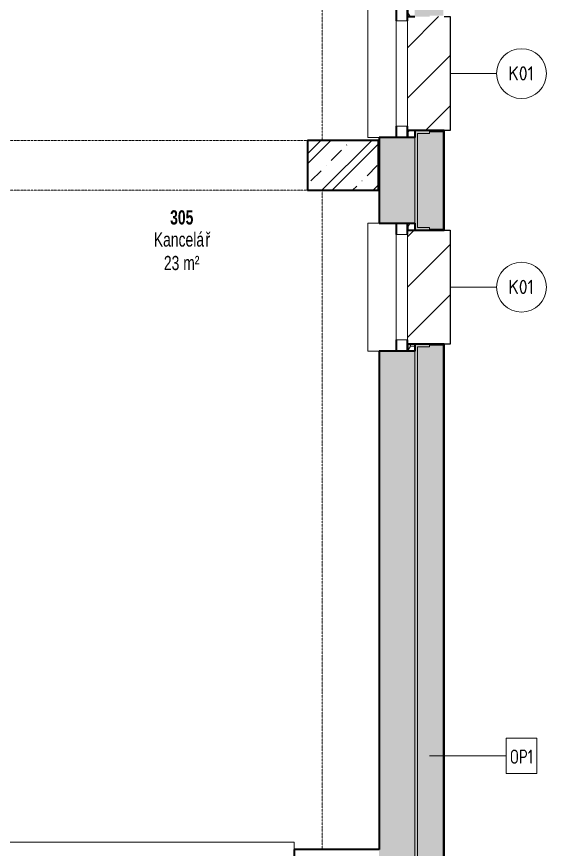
# Model space of a CAD drawing. Header units: millimetres. Extents: x -2854 to 232784, y -45352 to 20466.
# Drawn here: x 38716 to 42439, y -27363 to -21513 of the extents above; entities that cross this region are included whole.
import ezdxf

# ---------------------------------------------------------------- set-up
doc = ezdxf.new("R2010")
doc.units = ezdxf.units.MM
doc.linetypes.add('Dash dot dot', pattern=[5, 2, -1, 0, -1, 0, -1])
for name, color, linetype, lineweight in [('A-AREA-IDEN', 2, 'Continuous', 9), ('A-DETL', 90, 'Continuous', 13), ('A-GENM', 13, 'Continuous', 13), ('A-GLAZ', 151, 'Continuous', 13), ('A-WALL', 113, 'Continuous', 13), ('A-WALL-IDEN', 211, 'Continuous', 9), ('Q-SPCQ', 91, 'Continuous', 13), ('Q-SPCQ-IDEN', 132, 'Continuous', 9), ('S-COLS', 52, 'Continuous', 13)]:
    doc.layers.add(name, color=color, linetype=linetype, lineweight=lineweight)
doc.layers.add('A-WALL-PATT', color=111, linetype='Continuous')
doc.styles.add('Arial_1', font='arial.ttf', dxfattribs={"width": 0.7, "height": 100})
doc.styles.add('Arial_B', font='arialbd.ttf', dxfattribs={"width": 0.7, "height": 100})
doc.styles.add('ISOCPEUR', font='isocpeur.ttf', dxfattribs={"width": 0.9, "height": 100})
doc.styles.add('ISOCPEUR_2', font='isocpeur.ttf', dxfattribs={"width": 0.75, "height": 100})

# ---------------------------------------------------------------- blocks, each defined once
blk = doc.blocks.new('parapet s nosem_vnitní - parapet s nosem_vnitní-568559-2NP_NÁVRH A')
at = {"layer": 'A-GENM'}
for p, q in [((-1000, -190), (-1000, -150)), ((1000, -150), (1000, -190)), ((-1000, -190), (-1000, -200)), ((-1000, -200), (1000, -200)), ((1000, -200), (1000, -190))]:
    blk.add_line(p, q, dxfattribs=at)
blk = doc.blocks.new('OKNO_1k_nadsvetlik - OKNO_1k_nadsvetlik_900 x 1850-1969449-2NP_NÁVRH A')
at = {"layer": 'A-GLAZ'}
h = blk.add_hatch(dxfattribs=at)
h.set_pattern_fill('FP_22', color=256, style=0, pattern_type=2)
h.set_pattern_definition([(90, (-21913.33, -41388.59), (-43.3, 75), [50, -100]), (150, (-21913.33, -41338.59), (-86.601905, 0.0011), [50, -100]), (30, (-21913.33, -41338.59), (43.301905, 74.9989), [50, -100])])
h.paths.add_polyline_path([(450, 125), (400, 125), (400, 75), (450, 75)])
h.paths.add_polyline_path([(-400, 75), (-400, 125), (-450, 125), (-450, 75), (-420, 75)])
at = {"layer": 'A-GLAZ', "lineweight": 35}
for p, q in [((-400, 75), (-400, 125)), ((400, 125), (400, 75)), ((-450, 75), (-400, 75)), ((-370, 75), (-450, 75)), ((450, 75), (370, 75)), ((400, 75), (450, 75)), ((-450, -5), (-370, -5)), ((370, -5), (450, -5))]:
    blk.add_line(p, q, dxfattribs=at)
at = {"layer": 'A-GLAZ'}
for p, q in [((370, 75), (-370, 75)), ((-370, 75), (-370, -5)), ((370, -5), (370, 75)), ((-370, -5), (370, -5))]:
    blk.add_line(p, q, dxfattribs=at)
blk = doc.blocks.new('parapet s nosem_vnitní - parapet s nosem_vnitní-1280301-2NP_NÁVRH A')
at = {"layer": 'A-GENM'}
for p, q in [((-450, -190), (-450, -120)), ((450, -120), (450, -190)), ((-450, -190), (-450, -200)), ((-450, -200), (450, -200)), ((450, -200), (450, -190))]:
    blk.add_line(p, q, dxfattribs=at)
blk = doc.blocks.new('parapet_ext - parapet_ext-1802001-2NP_NÁVRH A')
at = {"layer": 'Q-SPCQ'}
h = blk.add_hatch(dxfattribs=at)
h.set_pattern_fill('FP_23', color=11, style=0, pattern_type=2)
h.set_pattern_definition([(135, (-21913.33, -41463.6), (-176.7767, -176.7767), [])])
h.paths.add_polyline_path([(400, 255), (400, 300), (-400, 300), (-400, 0), (400, 0), (400, 154)])
at = {"layer": 'Q-SPCQ', "color": 21, "lineweight": 25}
for p, q in [((-400, 258), (-400, 300)), ((-400, 300), (400, 300)), ((400, 300), (400, 258))]:
    blk.add_line(p, q, dxfattribs=at)
blk = doc.blocks.new('OKNO_1k_nadsvetlik - OKNO_1k_nadsvetlik_900 x 1850-V5-2NP_NÁVRH A')
at = {"layer": 'A-GLAZ'}
h = blk.add_hatch(dxfattribs=at)
h.set_pattern_fill('FP_24', color=256, style=0, pattern_type=2)
h.set_pattern_definition([(90, (-23413.33, -41388.59), (-43.3, 75), [50, -100]), (150, (-23413.33, -41338.59), (-86.601905, 0.0011), [50, -100]), (30, (-23413.33, -41338.59), (43.301905, 74.9989), [50, -100])])
h.paths.add_polyline_path([(450, 125), (400, 125), (400, 75), (450, 75)])
h.paths.add_polyline_path([(-400, 125), (-450, 125), (-450, 75), (-400, 75)])
at = {"layer": 'A-GLAZ', "lineweight": 35}
for p, q in [((-400, 75), (-400, 125)), ((400, 125), (400, 75)), ((-450, 75), (-400, 75)), ((-370, 75), (-450, 75)), ((450, 75), (370, 75)), ((400, 75), (450, 75)), ((-450, -5), (-370, -5)), ((370, -5), (450, -5))]:
    blk.add_line(p, q, dxfattribs=at)
at = {"layer": 'A-GLAZ'}
for p, q in [((370, 75), (-370, 75)), ((-370, 75), (-370, -5)), ((370, -5), (370, 75)), ((-370, -5), (370, -5))]:
    blk.add_line(p, q, dxfattribs=at)
blk = doc.blocks.new('parapet_ext - parapet_ext-V6-2NP_NÁVRH A')
at = {"layer": 'Q-SPCQ'}
h = blk.add_hatch(dxfattribs=at)
h.set_pattern_fill('FP_25', color=11, style=0, pattern_type=2)
h.set_pattern_definition([(135, (-23413.33, -41463.6), (-176.7767, -176.7767), [])])
h.paths.add_polyline_path([(400, 258), (400, 300), (-400, 300), (-400, 0), (400, 0), (400, 255)])
at = {"layer": 'Q-SPCQ', "color": 21, "lineweight": 25}
for p, q in [((-400, 258), (-400, 300)), ((-400, 300), (400, 300)), ((400, 300), (400, 258))]:
    blk.add_line(p, q, dxfattribs=at)
blk = doc.blocks.new('Betonový pravoúhlý sloup - 350 x 500mm-V98-2NP_NÁVRH A')
at = {"layer": 'S-COLS'}
h = blk.add_hatch(dxfattribs=at)
h.set_pattern_fill('FP_82', color=256, style=0, pattern_type=2)
h.set_pattern_definition([(315, (22557.27, 41008.95), (179.6051, 179.6051), []), (315, (22557.27, 40937.1), (179.6051, 179.6051), []), (315, (22557.27, 40793.43), (251.4472, 107.7631), [101.6, -50.8, 1.676, -49.124])])
h.paths.add_polyline_path([(-175, -250), (175, -250), (175, 250), (-175, 250), (-175, 67.8)])
at = {"layer": 'S-COLS', "lineweight": 35}
for p, q in [((175, 250), (-175, 250)), ((-175, 250), (-175, -250)), ((175, -250), (175, 250)), ((-175, -250), (175, -250))]:
    blk.add_line(p, q, dxfattribs=at)
blk = doc.blocks.new('Popiska speciální vybavení - Popiska okna_Bublina-1426311-2NP_NÁVRH A')
at = {"layer": 'Q-SPCQ-IDEN'}
blk.add_circle((0, 0), 3.5, dxfattribs=at)

msp = doc.modelspace()

# ---------------------------------------------------------------- hatches: boundary and pattern name
at = {"layer": 'A-WALL-PATT'}
h = msp.add_hatch(color=11, dxfattribs=at)
h.paths.add_polyline_path([(41518.6, -29262.5), (41533.6, -29262.5), (41533.6, -23833.3), (41617.6, -23833.3), (41617.6, -23813.3), (41513.6, -23813.3), (41513.6, -29062.5), (41518.6, -29062.5), (41518.6, -29213.9)])
h.paths.add_polyline_path([(41533.6, -23013.3), (41617.6, -23013.3), (41617.6, -22993.3), (41533.6, -22993.3), (41533.6, -22333.3), (41617.6, -22333.3), (41617.6, -22313.3), (41513.6, -22313.3), (41513.6, -23013.3)])
h.paths.add_polyline_path([(41513.6, -21513.3), (41617.6, -21513.3), (41617.6, -21493.3), (41533.6, -21493.3), (41533.6, -17334.7), (41513.6, -17334.7), (41513.6, -21510.3)])
at = {"layer": 'A-WALL-PATT', "lineweight": 13}
h = msp.add_hatch(dxfattribs=at)
h.set_pattern_fill('FP_1', color=11, style=0, pattern_type=2)
h.set_pattern_definition([(45, (0, 0), (0, 353.552), []), (315, (0, 0), (353.552, 0), []), (270, (153.68, 9.56), (176.771, -176.771), [19.139, -334.416]), (270, (199.87, 9.56), (176.771, -176.771), [19.139, -334.416]), (0, (166.57, 23.1), (176.771, 176.771), [19.139, -334.416]), (0, (166.57, -23.1), (176.771, 176.771), [19.139, -334.416]), (45, (153.68, 9.56), (0, 353.552), [19.139, -230.861]), (45, (186.35, -23.1), (0, 353.552), [19.139, -230.861]), (315, (186.35, 23.1), (353.552, 0), [19.139, -230.861]), (315, (153.68, -9.56), (353.552, 0), [19.139, -230.861])])
h.paths.add_polyline_path([(41533.6, -29082.5), (41713.6, -29082.5), (41713.6, -23821.3), (41617.6, -23821.3), (41617.6, -23833.3), (41533.6, -23833.3), (41533.6, -29062.5)])
h.paths.add_polyline_path([(41713.6, -23005.3), (41713.6, -22321.3), (41617.6, -22321.3), (41617.6, -22333.3), (41533.6, -22333.3), (41533.6, -22993.3), (41617.6, -22993.3), (41617.6, -23005.3)])
h.paths.add_polyline_path([(41617.6, -21505.3), (41713.6, -21505.3), (41713.6, -17334.7), (41533.6, -17334.7), (41533.6, -21493.3), (41617.6, -21493.3)])
h = msp.add_hatch(dxfattribs=at)
h.set_pattern_fill('FP_9', color=256, angle=225, style=0, pattern_type=2)
h.set_pattern_definition([(135, (41513.59, -23251.76), (-143.684, -143.684), []), (90, (41446.29, -23022.81), (-143.684, 143.684), [25.4, -261.968]), (135, (41446.29, -22997.41), (-143.684, -143.684), [25.4, -177.8]), (180, (41428.32, -22979.45), (-143.684, -143.684), [25.4, -261.968]), (225, (41402.92, -22979.45), (143.684, -143.684), [25.4, -177.8]), (90, (41384.96, -23022.81), (-143.684, 143.684), [25.4, -261.968]), (135, (41402.92, -23040.77), (-143.684, -143.684), [25.4, -177.8]), (180, (41428.32, -23040.77), (-143.684, -143.684), [25.4, -261.968]), (225, (41446.29, -23022.81), (143.684, -143.684), [25.4, -177.8]), (135, (41361.74, -22956.23), (-143.684, -143.684), [50.8, -152.4])])
h.paths.add_polyline_path([(41370.4, -29062.5), (41513.6, -29062.5), (41513.6, -23863.3), (41263.6, -23863.3), (41263.6, -29062.5)])
h.paths.add_polyline_path([(41263.6, -22963.3), (41513.6, -22963.3), (41513.6, -22363.3), (41263.6, -22363.3), (41263.6, -22394.5)])
h.paths.add_polyline_path([(41513.6, -21463.3), (41513.6, -17584.7), (41263.6, -17584.7), (41263.6, -21463.3), (41370.4, -21463.3)])

# ---------------------------------------------------------------- linework, layer by layer
at = {"layer": 'A-DETL', "linetype": 'Dash dot dot'}
for p, q in [((40863.6, -20448.2), (40863.6, -22379.7)), ((38323.3, -22382.3), (40759, -22382.3)), ((38323.3, -22732.3), (40759, -22732.3)), ((40863.6, -27362.5), (40863.6, -22732.3))]:
    msp.add_line(p, q, dxfattribs=at)
at = {"layer": 'A-WALL', "color": 1, "lineweight": 35}
for p, q in [((41721.6, -22313.3), (41513.6, -22313.3)), ((41513.6, -22313.3), (41513.6, -22363.3)), ((41721.6, -23013.3), (41721.6, -22313.3)), ((41513.6, -22963.3), (41513.6, -23013.3)), ((41513.6, -23013.3), (41721.6, -23013.3)), ((41721.6, -23813.3), (41513.6, -23813.3)), ((41513.6, -23813.3), (41513.6, -23863.3)), ((41721.6, -29062.5), (41721.6, -23813.3))]:
    msp.add_line(p, q, dxfattribs=at)
at = {"layer": 'A-WALL', "color": 10}
for p, q in [((41533.6, -22333.3), (41533.6, -22993.3)), ((41617.6, -22333.3), (41533.6, -22333.3)), ((41617.6, -22333.3), (41617.6, -22313.3)), ((41718.6, -22316.3), (41617.6, -22316.3)), ((41713.6, -22321.3), (41617.6, -22321.3)), ((41713.6, -23005.3), (41713.6, -22321.3)), ((41718.6, -23010.3), (41718.6, -22316.3)), ((41533.6, -22993.3), (41617.6, -22993.3)), ((41617.6, -23013.3), (41617.6, -22993.3)), ((41617.6, -23005.3), (41713.6, -23005.3)), ((41617.6, -23010.3), (41718.6, -23010.3)), ((41617.6, -23833.3), (41533.6, -23833.3)), ((41533.6, -23833.3), (41533.6, -29262.5)), ((41617.6, -23833.3), (41617.6, -23813.3)), ((41718.6, -23816.3), (41617.6, -23816.3)), ((41713.6, -23821.3), (41617.6, -23821.3)), ((41713.6, -29082.5), (41713.6, -23821.3)), ((41718.6, -29062.5), (41718.6, -23816.3))]:
    msp.add_line(p, q, dxfattribs=at)
at = {"layer": 'A-WALL', "lineweight": 35}
for p, q in [((41263.6, -22363.3), (41263.6, -22963.3)), ((41513.6, -22363.3), (41263.6, -22363.3)), ((41263.6, -22963.3), (41513.6, -22963.3)), ((41263.6, -23863.3), (41263.6, -27362.5)), ((41513.6, -23863.3), (41263.6, -23863.3)), ((41263.6, -27362.5), (40665.6, -27362.5)), ((40665.6, -27362.5), (40665.6, -27642.5))]:
    msp.add_line(p, q, dxfattribs=at)
at = {"layer": 'A-WALL'}
for p, q in [((41513.6, -22963.3), (41513.6, -22363.3)), ((41513.6, -28937.5), (41513.6, -23863.3))]:
    msp.add_line(p, q, dxfattribs=at)
at = {"layer": 'A-WALL-IDEN'}
msp.add_line((41617.6, -26705.2), (42157, -26705.2), dxfattribs=at)
at = {"layer": 'A-WALL-IDEN', "flags": 128}
msp.add_lwpolyline([(42157, -26581), (42370.8, -26581), (42370.8, -26829.5), (42157, -26829.5)], close=True, dxfattribs=at)
at = {"layer": 'Q-SPCQ-IDEN'}
for p, q in [((41763.6, -21913.3), (42088.9, -21913.3)), ((41763.6, -23413.3), (42088.9, -23413.3))]:
    msp.add_line(p, q, dxfattribs=at)

# ---------------------------------------------------------------- block references
at = {"layer": 'A-GENM'}
for name, p, rotation in [('parapet s nosem_vnitní - parapet s nosem_vnitní-1280301-2NP_NÁVRH A', (41383.6, -21913.3), 269.9999999999999), ('parapet s nosem_vnitní - parapet s nosem_vnitní-1280301-2NP_NÁVRH A', (41383.6, -23413.3), 269.9999999999999), ('parapet s nosem_vnitní - parapet s nosem_vnitní-568559-2NP_NÁVRH A', (39665.6, -27512.5), 180)]:
    msp.add_blockref(name, p, dxfattribs=dict(at, rotation=rotation))
at = {"layer": 'A-GLAZ', "rotation": 269.9999999999999}
for name, p in [('OKNO_1k_nadsvetlik - OKNO_1k_nadsvetlik_900 x 1850-1969449-2NP_NÁVRH A', (41388.6, -21913.3)), ('OKNO_1k_nadsvetlik - OKNO_1k_nadsvetlik_900 x 1850-V5-2NP_NÁVRH A', (41388.6, -23413.3))]:
    msp.add_blockref(name, p, dxfattribs=at)
at = {"layer": 'Q-SPCQ', "color": 21, "lineweight": 25, "rotation": 269.9999999999999}
for name, p in [('parapet_ext - parapet_ext-1802001-2NP_NÁVRH A', (41463.6, -21913.3)), ('parapet_ext - parapet_ext-V6-2NP_NÁVRH A', (41463.6, -23413.3))]:
    msp.add_blockref(name, p, dxfattribs=at)
at = {"layer": 'Q-SPCQ-IDEN', "xscale": 49.99999999999998, "yscale": 49.99999999999998, "zscale": 49.99999999999998}
for p in [(42263.9, -21913.3), (42263.9, -23413.3)]:
    msp.add_blockref('Popiska speciální vybavení - Popiska okna_Bublina-1426311-2NP_NÁVRH A', p, dxfattribs=at)
at = {"layer": 'S-COLS', "rotation": 89.9999999999999}
msp.add_blockref('Betonový pravoúhlý sloup - 350 x 500mm-V98-2NP_NÁVRH A', (41009, -22557.3), dxfattribs=at)

# ---------------------------------------------------------------- texts
at = {"layer": 'A-AREA-IDEN', "lineweight": 18, "char_height": 100, "attachment_point": 1}
for s, insert, width, style in [('305', (39794.4, -22873.4), 202.025, 'Arial_B'), ('Kancelá', (39679.8, -23028.7), 440.527, 'Arial_1'), ('\\fArial|b0|i0|c238|p34|;\\W.7;ř', (40043.2, -23028.7), 39.283, 'Arial_1'), ('23 m²', (39750.5, -23193.7), 308.65, 'Arial_1')]:
    msp.add_mtext(s, dxfattribs=dict(at, insert=insert, width=width, style=style))
at = {"layer": 'A-WALL-IDEN', "insert": (42182, -26661.4), "char_height": 100, "width": 195.411, "attachment_point": 1, "style": 'ISOCPEUR_2'}
msp.add_mtext('OP1', dxfattribs=at)
at = {"layer": 'Q-SPCQ-IDEN', "char_height": 100, "width": 223.671, "attachment_point": 1, "style": 'ISOCPEUR'}
for insert in [(42170.9, -21861.8), (42170.9, -23361.8)]:
    msp.add_mtext('K01', dxfattribs=dict(at, insert=insert))

doc.saveas('drawing.dxf')
